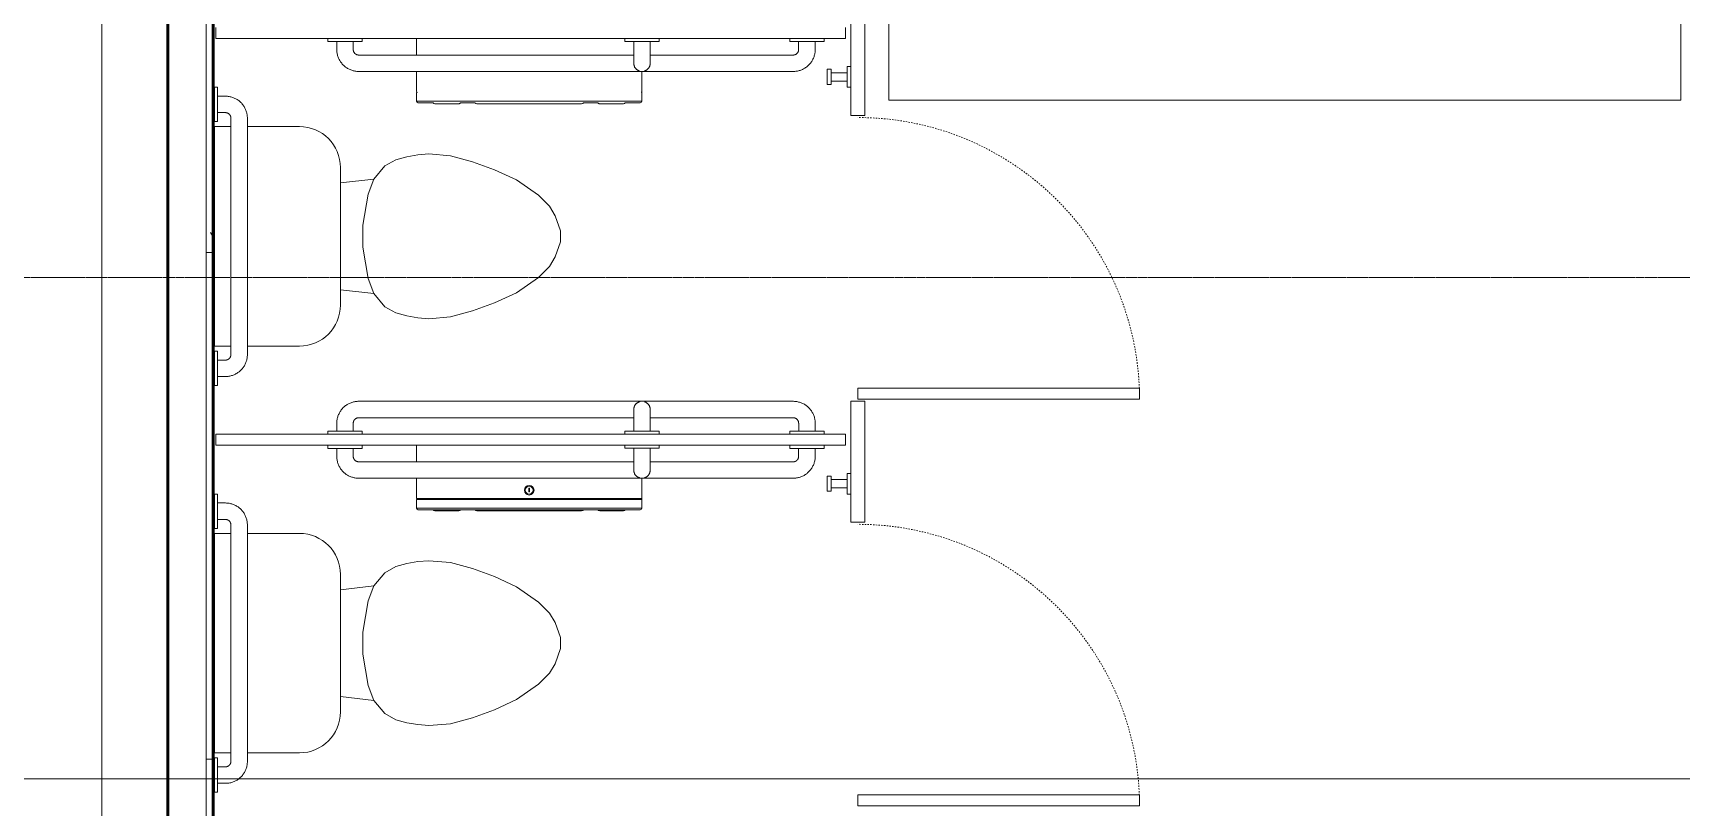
# Model space of a CAD drawing. Header units: inches. Extents: x 23906 to 26716, y -23130 to -20467.
# Drawn here: x 25505.6 to 25655.5, y -22591.2 to -22520.8 of the extents above; entities that cross this region are included whole.
import ezdxf

# ---------------------------------------------------------------- set-up
doc = ezdxf.new("R2010")
doc.units = ezdxf.units.IN
doc.header["$MEASUREMENT"] = 0
for name, pattern in [('Dash', [0.25, 0.125, -0.125]), ('Dash_2_', [0.25, 0.125, -0.125]), ('Grid Line 1_2_', [0.875, 0.5, -0.125, 0.125, -0.125])]:
    doc.linetypes.add(name, pattern=pattern)
for name, color, linetype, lineweight in [('A-AREA', 32, 'Continuous', 9), ('A-AREA-IDEN', 2, 'Continuous', 9), ('A-GENM', 13, 'Continuous', 9), ('A-WALL', 113, 'Continuous', 13), ('A-WALL-PATT', 111, 'Continuous', 50), ('G-ANNO-SYMB', 111, 'Continuous', 9), ('I-WALL', 2, 'Continuous', 13), ('P-SANR-FIXT', 6, 'Continuous', 9), ('Q-SPCQ', 91, 'Continuous', 9), ('Q-SPCQ-HDLN', 91, 'Dash_2_', 9), ('S-GRID', 1, 'Continuous', 9)]:
    doc.layers.add(name, color=color, linetype=linetype, lineweight=lineweight)

# ---------------------------------------------------------------- blocks, each defined once
blk = doc.blocks.new('Toilet-Domestic-3D - Toilet-Domestic-3D-V17-Enlarged First Floor Plan _East_')
at = {"layer": 'P-SANR-FIXT', "color": 7}
for p, q in [((-9.98, 19.48), (9.98, 19.48)), ((-9.98, 17.98), (-9.98, 19.48)), ((9.98, 19.48), (9.98, 17.98)), ((-9.98, 11.75), (-9.98, 16.48)), ((9.98, 16.48), (9.98, 11.75)), ((6.25, 8.02), (-6.25, 8.02)), ((-4.86, 8.02), (-5.21, 5)), ((4.86, 8.02), (5.21, 5)), ((-1, 6), (-3.84, 5.5)), ((1, 6), (-1, 6)), ((3.84, 5.5), (1, 6)), ((-5.21, 5), (-6.4, 4)), ((-3.84, 5.5), (-5.21, 5)), ((5.21, 5), (3.84, 5.5)), ((6.4, 4), (5.21, 5)), ((-6.97, 3), (-7.24, 2)), ((-6.4, 4), (-6.97, 3)), ((6.97, 3), (6.4, 4)), ((7.24, 2), (6.97, 3)), ((-7.24, 2), (-7.41, 1)), ((7.41, 1), (7.24, 2)), ((-7.41, 1), (-7.5, 0)), ((-7.5, 0), (-7.33, -1.99)), ((7.33, -1.99), (7.5, 0)), ((7.5, 0), (7.41, 1)), ((-7.33, -1.99), (-6.79, -4)), ((6.79, -4), (7.33, -1.99)), ((-6.79, -4), (-6.06, -6)), ((6.06, -6), (6.79, -4)), ((-6.06, -6), (-5.13, -8)), ((5.13, -8), (6.06, -6)), ((-5.13, -8), (-3.74, -10)), ((3.74, -10), (5.13, -8)), ((-3.74, -10), (-2.74, -11)), ((2.74, -11), (3.74, -10)), ((-2.74, -11), (-1.87, -11.5)), ((-1.87, -11.5), (-0.5, -12)), ((0.5, -12), (1.87, -11.5)), ((1.87, -11.5), (2.74, -11)), ((-0.5, -12), (0.5, -12))]:
    blk.add_line(p, q, dxfattribs=at)
for centre, start, end in [((-6.25, 11.75), 180, 270), ((6.25, 11.75), 270, 360)]:
    blk.add_arc(centre, 3.73, start, end, dxfattribs=at)
blk = doc.blocks.new('Partition-Floor_Braced-Bradley_Corp-St_Stl-ADA-N_Stalls - ADA _optional_ _ n Standard Stalls-320692-Enlarged First Floor Plan _East_')
at = {"layer": 'Q-SPCQ', "color": 7}
for p, q in [((142.5, -0.88), (141.5, -0.88)), ((141.5, -0.88), (141.5, -58.13)), ((142.5, -58.13), (142.5, -0.88)), ((179.5, -0.88), (178.5, -0.88)), ((178.5, -0.88), (178.5, -58.13)), ((141.5, -58.13), (142.5, -58.13)), ((178.5, -58.13), (179.5, -58.13)), ((109.69, -59.25), (108.69, -59.25)), ((108.69, -59.25), (108.69, -84.87)), ((109.69, -84.87), (109.69, -59.25)), ((134.5, -58.63), (134.5, -59.88)), ((145.5, -58.63), (134.5, -58.63)), ((134.5, -59.88), (145.5, -59.88)), ((145.5, -59.88), (145.5, -58.63)), ((146.69, -59.25), (145.69, -59.25)), ((145.69, -59.25), (145.69, -84.87)), ((146.69, -84.87), (146.69, -59.25)), ((180, -58.63), (171.5, -58.63)), ((171.5, -58.63), (171.5, -59.88)), ((171.5, -59.88), (180, -59.88)), ((108.69, -84.87), (109.69, -84.87)), ((145.69, -84.87), (146.69, -84.87))]:
    blk.add_line(p, q, dxfattribs=at)
at = {"layer": 'Q-SPCQ-HDLN', "color": 7, "linetype": 'Dash'}
for centre in [(108.69, -59.25), (145.69, -59.25)]:
    blk.add_arc(centre, 25.62, 272.2042, 360, dxfattribs=at)
blk = doc.blocks.new('817_Grab_Bars - 8170-001420-25752-Enlarged First Floor Plan _East_')
at = {"layer": 'Q-SPCQ', "color": 7}
for p, q in [((25488.27, -22688.3), (25448.77, -22688.3)), ((25446.77, -22690.3), (25446.77, -22691.02)), ((25448.27, -22691.02), (25448.27, -22690.3)), ((25448.77, -22689.8), (25461.77, -22689.8)), ((25463.26, -22689.8), (25488.27, -22689.8)), ((25488.77, -22690.3), (25488.77, -22691.02)), ((25490.27, -22691.02), (25490.27, -22690.3)), ((25445.95, -22691.02), (25445.95, -22691.3)), ((25445.95, -22691.02), (25447.52, -22691.02)), ((25447.52, -22691.02), (25449.08, -22691.02)), ((25449.08, -22691.3), (25449.08, -22691.02)), ((25487.95, -22691.02), (25487.95, -22691.3)), ((25487.95, -22691.02), (25489.52, -22691.02)), ((25489.52, -22691.02), (25491.08, -22691.02)), ((25491.08, -22691.3), (25491.08, -22691.02))]:
    blk.add_line(p, q, dxfattribs=at)
at = {"layer": 'Q-SPCQ', "color": 7, "flags": 128}
for points in [[(25448.77, -22688.3), (25448.69, -22688.3), (25448.61, -22688.31), (25448.53, -22688.32), (25448.45, -22688.33), (25448.37, -22688.34), (25448.29, -22688.36), (25448.21, -22688.38), (25448.14, -22688.4), (25448.06, -22688.43), (25447.99, -22688.46), (25447.91, -22688.49), (25447.84, -22688.53), (25447.77, -22688.57), (25447.7, -22688.61), (25447.64, -22688.65), (25447.57, -22688.7), (25447.51, -22688.75), (25447.45, -22688.8), (25447.39, -22688.85), (25447.33, -22688.91), (25447.28, -22688.97), (25447.22, -22689.03), (25447.17, -22689.09), (25447.13, -22689.16), (25447.08, -22689.22), (25447.04, -22689.29), (25447, -22689.36), (25446.97, -22689.43), (25446.93, -22689.5), (25446.9, -22689.58), (25446.87, -22689.65), (25446.85, -22689.73), (25446.83, -22689.81), (25446.81, -22689.88), (25446.79, -22689.96), (25446.78, -22690.04), (25446.77, -22690.12), (25446.77, -22690.2), (25446.77, -22690.28), (25446.77, -22690.3)], [(25490.27, -22690.3), (25490.26, -22690.22), (25490.26, -22690.14), (25490.25, -22690.06), (25490.24, -22689.98), (25490.23, -22689.91), (25490.21, -22689.83), (25490.19, -22689.75), (25490.16, -22689.67), (25490.14, -22689.6), (25490.11, -22689.52), (25490.07, -22689.45), (25490.04, -22689.38), (25490, -22689.31), (25489.96, -22689.24), (25489.92, -22689.17), (25489.87, -22689.11), (25489.82, -22689.05), (25489.77, -22688.98), (25489.71, -22688.92), (25489.66, -22688.87), (25489.6, -22688.81), (25489.54, -22688.76), (25489.48, -22688.71), (25489.41, -22688.66), (25489.35, -22688.62), (25489.28, -22688.58), (25489.21, -22688.54), (25489.14, -22688.5), (25489.06, -22688.47), (25488.99, -22688.44), (25488.91, -22688.41), (25488.84, -22688.39), (25488.76, -22688.37), (25488.68, -22688.35), (25488.61, -22688.33), (25488.53, -22688.32), (25488.45, -22688.31), (25488.37, -22688.31), (25488.29, -22688.3), (25488.27, -22688.3)], [(25448.27, -22690.3), (25448.27, -22690.28), (25448.27, -22690.26), (25448.27, -22690.24), (25448.27, -22690.22), (25448.28, -22690.2), (25448.28, -22690.18), (25448.28, -22690.16), (25448.29, -22690.15), (25448.3, -22690.13), (25448.3, -22690.11), (25448.31, -22690.09), (25448.32, -22690.07), (25448.33, -22690.05), (25448.34, -22690.04), (25448.35, -22690.02), (25448.36, -22690), (25448.38, -22689.99), (25448.39, -22689.97), (25448.4, -22689.96), (25448.42, -22689.94), (25448.43, -22689.93), (25448.45, -22689.92), (25448.46, -22689.91), (25448.48, -22689.89), (25448.5, -22689.88), (25448.51, -22689.87), (25448.53, -22689.86), (25448.55, -22689.85), (25448.57, -22689.84), (25448.58, -22689.84), (25448.6, -22689.83), (25448.62, -22689.82), (25448.64, -22689.82), (25448.66, -22689.81), (25448.68, -22689.81), (25448.7, -22689.81), (25448.72, -22689.8), (25448.74, -22689.8), (25448.76, -22689.8), (25448.77, -22689.8)], [(25488.27, -22689.8), (25488.29, -22689.8), (25488.31, -22689.8), (25488.33, -22689.81), (25488.34, -22689.81), (25488.36, -22689.81), (25488.38, -22689.82), (25488.4, -22689.82), (25488.42, -22689.83), (25488.44, -22689.83), (25488.46, -22689.84), (25488.48, -22689.85), (25488.5, -22689.86), (25488.51, -22689.87), (25488.53, -22689.88), (25488.55, -22689.89), (25488.56, -22689.9), (25488.58, -22689.91), (25488.59, -22689.93), (25488.61, -22689.94), (25488.62, -22689.95), (25488.64, -22689.97), (25488.65, -22689.98), (25488.66, -22690), (25488.67, -22690.02), (25488.69, -22690.03), (25488.7, -22690.05), (25488.71, -22690.07), (25488.72, -22690.08), (25488.72, -22690.1), (25488.73, -22690.12), (25488.74, -22690.14), (25488.74, -22690.16), (25488.75, -22690.18), (25488.75, -22690.2), (25488.76, -22690.22), (25488.76, -22690.24), (25488.76, -22690.26), (25488.76, -22690.28), (25488.77, -22690.3), (25488.77, -22690.3)]]:
    blk.add_lwpolyline(points, dxfattribs=at)
blk = doc.blocks.new('817_Grab_Bars - 8170-001420-V20-Enlarged First Floor Plan _East_')
at = {"layer": 'Q-SPCQ', "color": 7}
for p, q in [((25574.77, -22688.3), (25535.27, -22688.3)), ((25533.27, -22690.3), (25533.27, -22691.02)), ((25534.77, -22691.02), (25534.77, -22690.3)), ((25535.27, -22689.8), (25560.27, -22689.8)), ((25561.76, -22689.8), (25574.77, -22689.8)), ((25575.27, -22690.3), (25575.27, -22691.02)), ((25576.77, -22691.02), (25576.77, -22690.3)), ((25532.45, -22691.02), (25532.45, -22691.3)), ((25532.45, -22691.02), (25534.02, -22691.02)), ((25534.02, -22691.02), (25535.58, -22691.02)), ((25535.58, -22691.3), (25535.58, -22691.02)), ((25574.45, -22691.02), (25574.45, -22691.3)), ((25574.45, -22691.02), (25576.02, -22691.02)), ((25576.02, -22691.02), (25577.58, -22691.02)), ((25577.58, -22691.3), (25577.58, -22691.02))]:
    blk.add_line(p, q, dxfattribs=at)
at = {"layer": 'Q-SPCQ', "color": 7, "flags": 128}
for points in [[(25535.27, -22688.3), (25535.19, -22688.3), (25535.11, -22688.31), (25535.03, -22688.32), (25534.95, -22688.33), (25534.87, -22688.34), (25534.79, -22688.36), (25534.71, -22688.38), (25534.64, -22688.4), (25534.56, -22688.43), (25534.49, -22688.46), (25534.41, -22688.49), (25534.34, -22688.53), (25534.27, -22688.57), (25534.2, -22688.61), (25534.14, -22688.65), (25534.07, -22688.7), (25534.01, -22688.75), (25533.95, -22688.8), (25533.89, -22688.85), (25533.83, -22688.91), (25533.78, -22688.97), (25533.72, -22689.03), (25533.67, -22689.09), (25533.63, -22689.16), (25533.58, -22689.22), (25533.54, -22689.29), (25533.5, -22689.36), (25533.47, -22689.43), (25533.43, -22689.5), (25533.4, -22689.58), (25533.37, -22689.65), (25533.35, -22689.73), (25533.33, -22689.81), (25533.31, -22689.88), (25533.29, -22689.96), (25533.28, -22690.04), (25533.27, -22690.12), (25533.27, -22690.2), (25533.27, -22690.28), (25533.27, -22690.3)], [(25576.77, -22690.3), (25576.76, -22690.22), (25576.76, -22690.14), (25576.75, -22690.06), (25576.74, -22689.98), (25576.73, -22689.91), (25576.71, -22689.83), (25576.69, -22689.75), (25576.66, -22689.67), (25576.64, -22689.6), (25576.61, -22689.52), (25576.57, -22689.45), (25576.54, -22689.38), (25576.5, -22689.31), (25576.46, -22689.24), (25576.42, -22689.17), (25576.37, -22689.11), (25576.32, -22689.05), (25576.27, -22688.98), (25576.21, -22688.92), (25576.16, -22688.87), (25576.1, -22688.81), (25576.04, -22688.76), (25575.98, -22688.71), (25575.91, -22688.66), (25575.85, -22688.62), (25575.78, -22688.58), (25575.71, -22688.54), (25575.64, -22688.5), (25575.56, -22688.47), (25575.49, -22688.44), (25575.41, -22688.41), (25575.34, -22688.39), (25575.26, -22688.37), (25575.18, -22688.35), (25575.11, -22688.33), (25575.03, -22688.32), (25574.95, -22688.31), (25574.87, -22688.31), (25574.79, -22688.3), (25574.77, -22688.3)], [(25534.77, -22690.3), (25534.77, -22690.28), (25534.77, -22690.26), (25534.77, -22690.24), (25534.77, -22690.22), (25534.78, -22690.2), (25534.78, -22690.18), (25534.78, -22690.16), (25534.79, -22690.15), (25534.8, -22690.13), (25534.8, -22690.11), (25534.81, -22690.09), (25534.82, -22690.07), (25534.83, -22690.05), (25534.84, -22690.04), (25534.85, -22690.02), (25534.86, -22690), (25534.88, -22689.99), (25534.89, -22689.97), (25534.9, -22689.96), (25534.92, -22689.94), (25534.93, -22689.93), (25534.95, -22689.92), (25534.96, -22689.91), (25534.98, -22689.89), (25535, -22689.88), (25535.01, -22689.87), (25535.03, -22689.86), (25535.05, -22689.85), (25535.07, -22689.84), (25535.08, -22689.84), (25535.1, -22689.83), (25535.12, -22689.82), (25535.14, -22689.82), (25535.16, -22689.81), (25535.18, -22689.81), (25535.2, -22689.81), (25535.22, -22689.8), (25535.24, -22689.8), (25535.26, -22689.8), (25535.27, -22689.8)], [(25574.77, -22689.8), (25574.79, -22689.8), (25574.81, -22689.8), (25574.83, -22689.81), (25574.84, -22689.81), (25574.86, -22689.81), (25574.88, -22689.82), (25574.9, -22689.82), (25574.92, -22689.83), (25574.94, -22689.83), (25574.96, -22689.84), (25574.98, -22689.85), (25575, -22689.86), (25575.01, -22689.87), (25575.03, -22689.88), (25575.05, -22689.89), (25575.06, -22689.9), (25575.08, -22689.91), (25575.09, -22689.93), (25575.11, -22689.94), (25575.12, -22689.95), (25575.14, -22689.97), (25575.15, -22689.98), (25575.16, -22690), (25575.17, -22690.02), (25575.19, -22690.03), (25575.2, -22690.05), (25575.21, -22690.07), (25575.22, -22690.08), (25575.22, -22690.1), (25575.23, -22690.12), (25575.24, -22690.14), (25575.24, -22690.16), (25575.25, -22690.18), (25575.25, -22690.2), (25575.26, -22690.22), (25575.26, -22690.24), (25575.26, -22690.26), (25575.26, -22690.28), (25575.27, -22690.3), (25575.27, -22690.3)]]:
    blk.add_lwpolyline(points, dxfattribs=at)
blk = doc.blocks.new('817_Grab_Bars - 8170-001420-V23-Enlarged First Floor Plan _East_')
at = {"layer": 'Q-SPCQ', "color": 7}
for p, q in [((25488.27, -22628.3), (25448.77, -22628.3)), ((25446.77, -22630.3), (25446.77, -22631.02)), ((25448.27, -22631.02), (25448.27, -22630.3)), ((25448.77, -22629.8), (25461.77, -22629.8)), ((25463.26, -22629.8), (25488.27, -22629.8)), ((25488.77, -22630.3), (25488.77, -22631.02)), ((25490.27, -22631.02), (25490.27, -22630.3)), ((25445.95, -22631.02), (25445.95, -22631.3)), ((25445.95, -22631.02), (25447.52, -22631.02)), ((25447.52, -22631.02), (25449.08, -22631.02)), ((25449.08, -22631.3), (25449.08, -22631.02)), ((25487.95, -22631.02), (25487.95, -22631.3)), ((25487.95, -22631.02), (25489.52, -22631.02)), ((25489.52, -22631.02), (25491.08, -22631.02)), ((25491.08, -22631.3), (25491.08, -22631.02))]:
    blk.add_line(p, q, dxfattribs=at)
at = {"layer": 'Q-SPCQ', "color": 7, "flags": 128}
for points in [[(25448.77, -22628.3), (25448.69, -22628.3), (25448.61, -22628.31), (25448.53, -22628.32), (25448.45, -22628.33), (25448.37, -22628.34), (25448.29, -22628.36), (25448.21, -22628.38), (25448.14, -22628.4), (25448.06, -22628.43), (25447.99, -22628.46), (25447.91, -22628.49), (25447.84, -22628.53), (25447.77, -22628.57), (25447.7, -22628.61), (25447.64, -22628.65), (25447.57, -22628.7), (25447.51, -22628.75), (25447.45, -22628.8), (25447.39, -22628.85), (25447.33, -22628.91), (25447.28, -22628.97), (25447.22, -22629.03), (25447.17, -22629.09), (25447.13, -22629.16), (25447.08, -22629.22), (25447.04, -22629.29), (25447, -22629.36), (25446.97, -22629.43), (25446.93, -22629.5), (25446.9, -22629.58), (25446.87, -22629.65), (25446.85, -22629.73), (25446.83, -22629.81), (25446.81, -22629.88), (25446.79, -22629.96), (25446.78, -22630.04), (25446.77, -22630.12), (25446.77, -22630.2), (25446.77, -22630.28), (25446.77, -22630.3)], [(25490.27, -22630.3), (25490.26, -22630.22), (25490.26, -22630.14), (25490.25, -22630.06), (25490.24, -22629.98), (25490.23, -22629.91), (25490.21, -22629.83), (25490.19, -22629.75), (25490.16, -22629.67), (25490.14, -22629.6), (25490.11, -22629.52), (25490.07, -22629.45), (25490.04, -22629.38), (25490, -22629.31), (25489.96, -22629.24), (25489.92, -22629.17), (25489.87, -22629.11), (25489.82, -22629.05), (25489.77, -22628.98), (25489.71, -22628.92), (25489.66, -22628.87), (25489.6, -22628.81), (25489.54, -22628.76), (25489.48, -22628.71), (25489.41, -22628.66), (25489.35, -22628.62), (25489.28, -22628.58), (25489.21, -22628.54), (25489.14, -22628.5), (25489.06, -22628.47), (25488.99, -22628.44), (25488.91, -22628.41), (25488.84, -22628.39), (25488.76, -22628.37), (25488.68, -22628.35), (25488.61, -22628.33), (25488.53, -22628.32), (25488.45, -22628.31), (25488.37, -22628.31), (25488.29, -22628.3), (25488.27, -22628.3)], [(25448.27, -22630.3), (25448.27, -22630.28), (25448.27, -22630.26), (25448.27, -22630.24), (25448.27, -22630.22), (25448.28, -22630.2), (25448.28, -22630.18), (25448.28, -22630.16), (25448.29, -22630.15), (25448.3, -22630.13), (25448.3, -22630.11), (25448.31, -22630.09), (25448.32, -22630.07), (25448.33, -22630.05), (25448.34, -22630.04), (25448.35, -22630.02), (25448.36, -22630), (25448.38, -22629.99), (25448.39, -22629.97), (25448.4, -22629.96), (25448.42, -22629.94), (25448.43, -22629.93), (25448.45, -22629.92), (25448.46, -22629.91), (25448.48, -22629.89), (25448.5, -22629.88), (25448.51, -22629.87), (25448.53, -22629.86), (25448.55, -22629.85), (25448.57, -22629.84), (25448.58, -22629.84), (25448.6, -22629.83), (25448.62, -22629.82), (25448.64, -22629.82), (25448.66, -22629.81), (25448.68, -22629.81), (25448.7, -22629.81), (25448.72, -22629.8), (25448.74, -22629.8), (25448.76, -22629.8), (25448.77, -22629.8)], [(25488.27, -22629.8), (25488.29, -22629.8), (25488.31, -22629.8), (25488.33, -22629.81), (25488.34, -22629.81), (25488.36, -22629.81), (25488.38, -22629.82), (25488.4, -22629.82), (25488.42, -22629.83), (25488.44, -22629.83), (25488.46, -22629.84), (25488.48, -22629.85), (25488.5, -22629.86), (25488.51, -22629.87), (25488.53, -22629.88), (25488.55, -22629.89), (25488.56, -22629.9), (25488.58, -22629.91), (25488.59, -22629.93), (25488.61, -22629.94), (25488.62, -22629.95), (25488.64, -22629.97), (25488.65, -22629.98), (25488.66, -22630), (25488.67, -22630.02), (25488.69, -22630.03), (25488.7, -22630.05), (25488.71, -22630.07), (25488.72, -22630.08), (25488.72, -22630.1), (25488.73, -22630.12), (25488.74, -22630.14), (25488.74, -22630.16), (25488.75, -22630.18), (25488.75, -22630.2), (25488.76, -22630.22), (25488.76, -22630.24), (25488.76, -22630.26), (25488.76, -22630.28), (25488.77, -22630.3), (25488.77, -22630.3)]]:
    blk.add_lwpolyline(points, dxfattribs=at)
blk = doc.blocks.new('Dispenser-Toilet_Tissue-Frost_Products_LTD_-Jumbo-169 - Steel-Brushed-Stainless_Steel-39538-Enlarged First Floor Plan _East_')
at = {"layer": 'Q-SPCQ', "color": 50, "lineweight": 20}
for p, q in [((25483.01, -22685.6), (25462.52, -22685.6)), ((25462.52, -22685.6), (25462.52, -22686.37)), ((25464.03, -22685.44), (25462.68, -22685.44)), ((25481.5, -22685.44), (25464.03, -22685.44)), ((25466.36, -22685.34), (25464.19, -22685.34)), ((25467.83, -22685.44), (25466.52, -22685.44)), ((25477.52, -22685.34), (25468.01, -22685.34)), ((25479.01, -22685.44), (25477.7, -22685.44)), ((25481.34, -22685.34), (25479.17, -22685.34)), ((25482.86, -22685.44), (25481.5, -22685.44)), ((25483.01, -22686.37), (25483.01, -22685.6)), ((25462.52, -22686.37), (25462.58, -22686.37)), ((25462.52, -22686.46), (25483.01, -22686.46)), ((25462.52, -22686.46), (25462.52, -22688.3)), ((25462.58, -22686.37), (25482.96, -22686.37)), ((25462.58, -22686.37), (25462.58, -22686.4)), ((25482.96, -22686.4), (25462.58, -22686.4)), ((25472.81, -22687.06), (25472.73, -22687.06)), ((25472.73, -22687.06), (25472.73, -22687.4)), ((25472.73, -22687.4), (25472.81, -22687.4)), ((25472.81, -22687.4), (25472.81, -22687.06)), ((25482.96, -22686.4), (25482.96, -22686.37)), ((25482.96, -22686.37), (25483.01, -22686.37)), ((25483.01, -22688.3), (25483.01, -22686.46)), ((25483.01, -22691.3), (25483.01, -22689.8))]:
    blk.add_line(p, q, dxfattribs=at)
for radius in [0.438, 0.358]:
    blk.add_circle((25472.77, -22687.22), radius, dxfattribs=at)
for centre, radius, start, end in [((25462.68, -22685.6), 0.16, 90, 180), ((25464.19, -22685.52), 0.18, 90, 153.6122), ((25465.74, -22685.46), 0.118, 100.8116, 172.3569), ((25465.74, -22685.49), 0.151, 19.6341, 87.321), ((25465.76, -22685.49), 0.151, 19.6341, 86.8331), ((25465.77, -22685.52), 0.18, 26.3878, 90), ((25466.34, -22685.46), 0.119, 100.0401, 171.5195), ((25466.34, -22685.49), 0.151, 19.6341, 87.321), ((25466.35, -22685.49), 0.151, 19.6341, 87.321), ((25466.36, -22685.52), 0.18, 26.3878, 90), ((25468.01, -22685.56), 0.22, 90, 146.9443), ((25477.52, -22685.56), 0.22, 33.0557, 90), ((25479.17, -22685.52), 0.18, 90, 153.6122), ((25479.18, -22685.49), 0.151, 92.679, 160.3659), ((25479.19, -22685.49), 0.151, 92.679, 160.3659), ((25479.19, -22685.46), 0.119, 8.4805, 79.9599), ((25479.76, -22685.52), 0.18, 90, 153.6084), ((25479.77, -22685.49), 0.151, 93.1667, 160.3726), ((25479.79, -22685.49), 0.151, 92.679, 160.3653), ((25479.79, -22685.46), 0.118, 7.6431, 79.1884), ((25481.34, -22685.52), 0.18, 26.3878, 90), ((25482.85, -22685.6), 0.16, 0, 89.0019), ((25462.58, -22686.46), 0.06, 90, 180), ((25482.95, -22686.46), 0.0601, 0, 87.3185)]:
    blk.add_arc(centre, radius, start, end, dxfattribs=at)
blk = doc.blocks.new('Dispenser-Toilet_Tissue-Frost_Products_LTD_-Jumbo-169 - Steel-Brushed-Stainless_Steel-V26-Enlarged First Floor Plan _East_')
at = {"layer": 'Q-SPCQ', "color": 50, "lineweight": 20}
for p, q in [((25540.52, -22522.8), (25540.52, -22521.3)), ((25540.52, -22526.14), (25540.52, -22524.3)), ((25561.01, -22524.3), (25561.01, -22526.14)), ((25540.52, -22527), (25540.52, -22526.23)), ((25540.52, -22526.23), (25540.58, -22526.23)), ((25561.01, -22527), (25540.52, -22527)), ((25540.58, -22526.23), (25540.58, -22526.2)), ((25560.96, -22526.2), (25560.96, -22526.23)), ((25560.96, -22526.23), (25561.01, -22526.23)), ((25561.01, -22526.23), (25561.01, -22527)), ((25542.03, -22527.16), (25540.68, -22527.16)), ((25544.36, -22527.26), (25542.19, -22527.26)), ((25545.83, -22527.16), (25544.52, -22527.16)), ((25555.52, -22527.26), (25546.01, -22527.26)), ((25557.01, -22527.16), (25555.7, -22527.16)), ((25559.34, -22527.26), (25557.17, -22527.26)), ((25560.86, -22527.16), (25559.5, -22527.16))]:
    blk.add_line(p, q, dxfattribs=at)
for centre, radius, start, end in [((25540.58, -22526.14), 0.06, 180, 270), ((25540.68, -22527), 0.16, 180, 270), ((25560.85, -22527), 0.16, 270.9981, 0), ((25560.95, -22526.14), 0.0601, 272.6815, 0), ((25542.19, -22527.08), 0.18, 206.3878, 270), ((25544.36, -22527.08), 0.18, 270, 333.6122), ((25544.35, -22527.11), 0.151, 272.679, 306.5225), ((25544.34, -22527.11), 0.151, 283.5041, 306.5225), ((25546.01, -22527.04), 0.22, 213.0557, 270), ((25555.52, -22527.04), 0.22, 270, 326.9443), ((25557.17, -22527.08), 0.18, 206.3878, 270), ((25557.18, -22527.11), 0.151, 233.4775, 267.321), ((25557.19, -22527.11), 0.151, 233.4775, 256.4959), ((25559.34, -22527.08), 0.18, 270, 333.6122)]:
    blk.add_arc(centre, radius, start, end, dxfattribs=at)
blk = doc.blocks.new('817_Grab_Bars - 8170-001240-V29-Enlarged First Floor Plan _East_')
at = {"layer": 'Q-SPCQ', "color": 7}
for p, q in [((25522.42, -22562.74), (25522.14, -22562.74)), ((25522.14, -22564.3), (25522.14, -22562.74)), ((25522.42, -22562.74), (25522.42, -22564.3)), ((25522.14, -22565.87), (25522.14, -22564.3)), ((25523.14, -22563.55), (25522.42, -22563.55)), ((25522.42, -22564.3), (25522.42, -22565.87)), ((25522.14, -22565.87), (25522.42, -22565.87)), ((25522.42, -22565.05), (25523.14, -22565.05)), ((25523.64, -22565.55), (25523.64, -22587.05)), ((25525.14, -22587.05), (25525.14, -22565.55)), ((25522.42, -22586.74), (25522.14, -22586.74)), ((25522.14, -22588.3), (25522.14, -22586.74)), ((25522.42, -22586.74), (25522.42, -22588.3)), ((25522.14, -22589.87), (25522.14, -22588.3)), ((25523.14, -22587.55), (25522.42, -22587.55)), ((25522.42, -22588.3), (25522.42, -22589.87)), ((25522.14, -22589.87), (25522.42, -22589.87)), ((25522.42, -22589.05), (25523.14, -22589.05))]:
    blk.add_line(p, q, dxfattribs=at)
at = {"layer": 'Q-SPCQ', "color": 7, "flags": 128}
for points in [[(25525.14, -22565.55), (25525.14, -22565.47), (25525.13, -22565.39), (25525.13, -22565.31), (25525.11, -22565.23), (25525.1, -22565.16), (25525.08, -22565.08), (25525.06, -22565), (25525.04, -22564.92), (25525.01, -22564.85), (25524.98, -22564.77), (25524.95, -22564.7), (25524.91, -22564.63), (25524.88, -22564.56), (25524.83, -22564.49), (25524.79, -22564.42), (25524.74, -22564.36), (25524.7, -22564.3), (25524.64, -22564.23), (25524.59, -22564.17), (25524.53, -22564.12), (25524.48, -22564.06), (25524.41, -22564.01), (25524.35, -22563.96), (25524.29, -22563.91), (25524.22, -22563.87), (25524.15, -22563.83), (25524.08, -22563.79), (25524.01, -22563.75), (25523.94, -22563.72), (25523.86, -22563.69), (25523.79, -22563.66), (25523.71, -22563.64), (25523.64, -22563.62), (25523.56, -22563.6), (25523.48, -22563.58), (25523.4, -22563.57), (25523.32, -22563.56), (25523.24, -22563.56), (25523.16, -22563.55), (25523.14, -22563.55)], [(25523.14, -22565.05), (25523.16, -22565.05), (25523.18, -22565.05), (25523.2, -22565.06), (25523.22, -22565.06), (25523.24, -22565.06), (25523.26, -22565.07), (25523.28, -22565.07), (25523.3, -22565.08), (25523.32, -22565.08), (25523.33, -22565.09), (25523.35, -22565.1), (25523.37, -22565.11), (25523.39, -22565.12), (25523.41, -22565.13), (25523.42, -22565.14), (25523.44, -22565.15), (25523.45, -22565.16), (25523.47, -22565.18), (25523.48, -22565.19), (25523.5, -22565.2), (25523.51, -22565.22), (25523.53, -22565.23), (25523.54, -22565.25), (25523.55, -22565.27), (25523.56, -22565.28), (25523.57, -22565.3), (25523.58, -22565.32), (25523.59, -22565.33), (25523.6, -22565.35), (25523.61, -22565.37), (25523.61, -22565.39), (25523.62, -22565.41), (25523.62, -22565.43), (25523.63, -22565.45), (25523.63, -22565.47), (25523.64, -22565.49), (25523.64, -22565.51), (25523.64, -22565.53), (25523.64, -22565.55), (25523.64, -22565.55)], [(25523.14, -22589.05), (25523.22, -22589.05), (25523.3, -22589.05), (25523.38, -22589.04), (25523.46, -22589.03), (25523.54, -22589.01), (25523.62, -22589), (25523.69, -22588.97), (25523.77, -22588.95), (25523.84, -22588.92), (25523.92, -22588.89), (25523.99, -22588.86), (25524.06, -22588.83), (25524.13, -22588.79), (25524.2, -22588.75), (25524.27, -22588.7), (25524.33, -22588.66), (25524.4, -22588.61), (25524.46, -22588.56), (25524.52, -22588.5), (25524.57, -22588.45), (25524.63, -22588.39), (25524.68, -22588.33), (25524.73, -22588.26), (25524.78, -22588.2), (25524.82, -22588.13), (25524.87, -22588.07), (25524.9, -22588), (25524.94, -22587.92), (25524.97, -22587.85), (25525, -22587.78), (25525.03, -22587.7), (25525.06, -22587.63), (25525.08, -22587.55), (25525.1, -22587.47), (25525.11, -22587.39), (25525.12, -22587.31), (25525.13, -22587.23), (25525.14, -22587.15), (25525.14, -22587.07), (25525.14, -22587.05)], [(25523.64, -22587.05), (25523.64, -22587.07), (25523.64, -22587.09), (25523.64, -22587.11), (25523.63, -22587.13), (25523.63, -22587.15), (25523.63, -22587.17), (25523.62, -22587.19), (25523.61, -22587.21), (25523.61, -22587.23), (25523.6, -22587.25), (25523.59, -22587.27), (25523.58, -22587.28), (25523.57, -22587.3), (25523.56, -22587.32), (25523.55, -22587.34), (25523.54, -22587.35), (25523.53, -22587.37), (25523.52, -22587.38), (25523.5, -22587.4), (25523.49, -22587.41), (25523.47, -22587.43), (25523.46, -22587.44), (25523.44, -22587.45), (25523.43, -22587.46), (25523.41, -22587.47), (25523.39, -22587.48), (25523.38, -22587.49), (25523.36, -22587.5), (25523.34, -22587.51), (25523.32, -22587.52), (25523.3, -22587.53), (25523.28, -22587.53), (25523.26, -22587.54), (25523.24, -22587.54), (25523.23, -22587.55), (25523.21, -22587.55), (25523.19, -22587.55), (25523.17, -22587.55), (25523.15, -22587.55), (25523.14, -22587.55)]]:
    blk.add_lwpolyline(points, dxfattribs=at)
blk = doc.blocks.new('817_Grab_Bars - 8170-001180-V30-Enlarged First Floor Plan _East_')
at = {"layer": 'Q-SPCQ', "color": 7}
for p, q in [((25460.95, -22632.3), (25460.95, -22632.58)), ((25464.08, -22632.58), (25460.95, -22632.58)), ((25461.77, -22632.58), (25461.77, -22633.3)), ((25463.27, -22633.3), (25463.27, -22632.58)), ((25464.08, -22632.58), (25464.08, -22632.3))]:
    blk.add_line(p, q, dxfattribs=at)
at = {"layer": 'Q-SPCQ', "color": 7, "flags": 128}
for points in [[(25461.77, -22633.3), (25461.77, -22633.35), (25461.77, -22633.4), (25461.77, -22633.45), (25461.77, -22633.5), (25461.77, -22633.55), (25461.77, -22633.6), (25461.77, -22633.65), (25461.77, -22633.7), (25461.77, -22633.74), (25461.77, -22633.79), (25461.77, -22633.84), (25461.77, -22633.88), (25461.77, -22633.92), (25461.77, -22633.97), (25461.77, -22634.01), (25461.77, -22634.05), (25461.77, -22634.09), (25461.77, -22634.13), (25461.77, -22634.16), (25461.77, -22634.2), (25461.77, -22634.23), (25461.77, -22634.27), (25461.77, -22634.3), (25461.77, -22634.33), (25461.77, -22634.35), (25461.77, -22634.38), (25461.77, -22634.41), (25461.77, -22634.43), (25461.77, -22634.45), (25461.77, -22634.47), (25461.77, -22634.49), (25461.77, -22634.5), (25461.77, -22634.51), (25461.77, -22634.53), (25461.77, -22634.53), (25461.77, -22634.54), (25461.77, -22634.55), (25461.77, -22634.55), (25461.77, -22634.55)], [(25461.77, -22633.89), (25461.77, -22633.85), (25461.77, -22633.8), (25461.77, -22633.76), (25461.77, -22633.71), (25461.77, -22633.66), (25461.77, -22633.61), (25461.77, -22633.56), (25461.77, -22633.52), (25461.77, -22633.47), (25461.77, -22633.42), (25461.77, -22633.37), (25461.77, -22633.32)], [(25463.27, -22634.55), (25463.27, -22634.55), (25463.27, -22634.55), (25463.27, -22634.54), (25463.27, -22634.54), (25463.27, -22634.53), (25463.27, -22634.52), (25463.27, -22634.5), (25463.27, -22634.49), (25463.27, -22634.47), (25463.27, -22634.45), (25463.27, -22634.43), (25463.27, -22634.41), (25463.27, -22634.39), (25463.27, -22634.36), (25463.27, -22634.33), (25463.27, -22634.31), (25463.27, -22634.27), (25463.27, -22634.24), (25463.27, -22634.21), (25463.27, -22634.17), (25463.27, -22634.14), (25463.27, -22634.1), (25463.27, -22634.06), (25463.27, -22634.02), (25463.27, -22633.98), (25463.27, -22633.94), (25463.27, -22633.89), (25463.27, -22633.85), (25463.27, -22633.8), (25463.27, -22633.76), (25463.27, -22633.71), (25463.27, -22633.66), (25463.27, -22633.61), (25463.27, -22633.56), (25463.27, -22633.52), (25463.27, -22633.47), (25463.27, -22633.42), (25463.27, -22633.37), (25463.27, -22633.32), (25463.27, -22633.3)], [(25463.27, -22633.3), (25463.27, -22633.35), (25463.27, -22633.4), (25463.27, -22633.45), (25463.27, -22633.5), (25463.27, -22633.55), (25463.27, -22633.6)], [(25461.77, -22634.55), (25461.77, -22634.55), (25461.77, -22634.55), (25461.77, -22634.54), (25461.77, -22634.54), (25461.77, -22634.53), (25461.77, -22634.52), (25461.77, -22634.5), (25461.77, -22634.49), (25461.77, -22634.47), (25461.77, -22634.45), (25461.77, -22634.43), (25461.77, -22634.41), (25461.77, -22634.39), (25461.77, -22634.36), (25461.77, -22634.33), (25461.77, -22634.31), (25461.77, -22634.27), (25461.77, -22634.24), (25461.77, -22634.21), (25461.77, -22634.17), (25461.77, -22634.14), (25461.77, -22634.1), (25461.77, -22634.06), (25461.77, -22634.02), (25461.77, -22633.98)], [(25462.28, -22635.26), (25462.25, -22635.25), (25462.22, -22635.24), (25462.2, -22635.23), (25462.17, -22635.22), (25462.14, -22635.2), (25462.12, -22635.19), (25462.09, -22635.17), (25462.07, -22635.15), (25462.04, -22635.14), (25462.02, -22635.12), (25462, -22635.1), (25461.98, -22635.08), (25461.96, -22635.05), (25461.94, -22635.03), (25461.92, -22635.01), (25461.9, -22634.98), (25461.88, -22634.96), (25461.87, -22634.93), (25461.85, -22634.91), (25461.84, -22634.88), (25461.83, -22634.85), (25461.82, -22634.82), (25461.81, -22634.8), (25461.8, -22634.77), (25461.79, -22634.74), (25461.78, -22634.71), (25461.78, -22634.68), (25461.77, -22634.65), (25461.77, -22634.62), (25461.77, -22634.59), (25461.77, -22634.56), (25461.77, -22634.55)], [(25463.27, -22634.55), (25463.26, -22634.58), (25463.26, -22634.61), (25463.26, -22634.64), (25463.26, -22634.67), (25463.25, -22634.7), (25463.24, -22634.73), (25463.24, -22634.76), (25463.23, -22634.79), (25463.22, -22634.82), (25463.21, -22634.84), (25463.19, -22634.87), (25463.18, -22634.9), (25463.17, -22634.93), (25463.15, -22634.95), (25463.13, -22634.98), (25463.12, -22635), (25463.1, -22635.02), (25463.08, -22635.05), (25463.06, -22635.07), (25463.04, -22635.09), (25463.02, -22635.11), (25462.99, -22635.13), (25462.97, -22635.15), (25462.95, -22635.17), (25462.92, -22635.18), (25462.89, -22635.2), (25462.87, -22635.21), (25462.84, -22635.23), (25462.81, -22635.24), (25462.79, -22635.25), (25462.76, -22635.26), (25462.73, -22635.27), (25462.7, -22635.28)], [(25463.27, -22633.97), (25463.27, -22634.01), (25463.27, -22634.05), (25463.27, -22634.09), (25463.27, -22634.13), (25463.27, -22634.16), (25463.27, -22634.2), (25463.27, -22634.23), (25463.27, -22634.27), (25463.27, -22634.3), (25463.27, -22634.33), (25463.27, -22634.35), (25463.27, -22634.38), (25463.27, -22634.41), (25463.27, -22634.43), (25463.27, -22634.45), (25463.27, -22634.47), (25463.27, -22634.49), (25463.27, -22634.5), (25463.27, -22634.51), (25463.27, -22634.53), (25463.27, -22634.53), (25463.27, -22634.54), (25463.27, -22634.55), (25463.27, -22634.55), (25463.27, -22634.55)]]:
    blk.add_lwpolyline(points, dxfattribs=at)
blk = doc.blocks.new('Robe_hook_5552 - Coat_hook_5552-V33-Enlarged First Floor Plan _East_')
at = {"layer": 'A-GENM', "color": 7}
for p, q in [((-0.94, 0), (-0.94, -0.35)), ((-0.94, -0.35), (0.94, -0.35)), ((-0.37, -1.81), (-0.37, -0.35)), ((0.38, -1.81), (0.38, -0.35)), ((0.94, -0.35), (0.94, 0)), ((-0.69, -2.16), (-0.69, -1.81)), ((-0.69, -1.81), (0.69, -1.81)), ((0.69, -2.16), (-0.69, -2.16)), ((0.69, -1.81), (0.69, -2.16))]:
    blk.add_line(p, q, dxfattribs=at)
blk = doc.blocks.new('Locker Rooms and Restrooms_rvt-1-Enlarged First Floor Plan _East_')
at = {"layer": 'A-WALL-PATT', "lineweight": 9}
h = blk.add_hatch(dxfattribs=at)
h.set_pattern_fill('FP_8', style=0, pattern_type=2)
h.set_pattern_definition([(0, (0, 0), (30.72, 7.68), [1.267, -21.773, 1.267, -21.773, -122.88]), (0, (0, 0), (30.72, 7.68), [-46.08, 1.267, -44.813, 1.267, -21.773, -53.76]), (0, (0, 0), (30.72, 7.68), [-115.2, 1.267, -14.093, 1.267, -37.133]), (120, (11.52, 3.84), (-22.0110751, 22.7643004), [1.267, -21.773, 1.267, -21.773, -122.88]), (120, (11.52, 3.84), (-22.0110751, 22.7643004), [-46.08, 1.267, -44.813, 1.267, -21.773, -53.76]), (120, (11.52, 3.84), (-22.0110751, 22.7643004), [-115.2, 1.267, -14.093, 1.267, -37.133]), (240, (15.36, 19.2), (-8.7089249, -30.4443004), [1.267, -21.773, 1.267, -21.773, -122.88]), (240, (15.36, 19.2), (-8.7089249, -30.4443004), [-46.08, 1.267, -44.813, 1.267, -21.773, -53.76]), (240, (15.36, 19.2), (-8.7089249, -30.4443004), [-115.2, 1.267, -14.093, 1.267, -37.133])])
h.paths.add_polyline_path([(25521.39, -22691.3), (25522.02, -22691.3), (25522.02, -22435.18), (25521.39, -22435.18), (25521.39, -22685.33)], flags=0)
at = {"layer": 'A-WALL', "color": 10}
blk.add_line((25521.39, -22435.18), (25521.39, -22691.3), dxfattribs=at)
at = {"layer": 'I-WALL', "color": 250, "lineweight": 50}
for p, q in [((25517.89, -22435.18), (25517.89, -22695.43)), ((25522.02, -22691.3), (25522.02, -22435.18))]:
    blk.add_line(p, q, dxfattribs=at)
at = {"color": 10, "lineweight": 13}
for name, p, rotation in [('Partition-Floor_Braced-Bradley_Corp-St_Stl-ADA-N_Stalls - ADA _optional_ _ n Standard Stalls-320692-Enlarged First Floor Plan _East_', (25521.39, -22699.8), 90.00000000000044), ('817_Grab_Bars - 8170-001420-V23-Enlarged First Floor Plan _East_', (51023.53, -45152.61), 180), ('Robe_hook_5552 - Coat_hook_5552-V33-Enlarged First Floor Plan _East_', (25580.02, -22524.8), 269.9999999999997), ('Toilet-Domestic-3D - Toilet-Domestic-3D-V17-Enlarged First Floor Plan _East_', (25541.62, -22539.3), 89.99999999999991), ('817_Grab_Bars - 8170-001180-V30-Enlarged First Floor Plan _East_', (51023.53, -45189.61), 180), ('817_Grab_Bars - 8170-001420-25752-Enlarged First Floor Plan _East_', (51023.53, -45249.61), 180), ('Dispenser-Toilet_Tissue-Frost_Products_LTD_-Jumbo-169 - Steel-Brushed-Stainless_Steel-39538-Enlarged First Floor Plan _East_', (51023.53, -45249.61), 180), ('Robe_hook_5552 - Coat_hook_5552-V33-Enlarged First Floor Plan _East_', (25580.02, -22561.8), 269.9999999999997), ('Toilet-Domestic-3D - Toilet-Domestic-3D-V17-Enlarged First Floor Plan _East_', (25541.62, -22576.3), 89.99999999999991)]:
    blk.add_blockref(name, p, dxfattribs=dict(at, rotation=rotation))
for name, p in [('Dispenser-Toilet_Tissue-Frost_Products_LTD_-Jumbo-169 - Steel-Brushed-Stainless_Steel-V26-Enlarged First Floor Plan _East_', (0, 0)), ('817_Grab_Bars - 8170-001180-V30-Enlarged First Floor Plan _East_', (98.5, 111)), ('817_Grab_Bars - 8170-001240-V29-Enlarged First Floor Plan _East_', (0, 37)), ('817_Grab_Bars - 8170-001420-V20-Enlarged First Floor Plan _East_', (0, 134)), ('817_Grab_Bars - 8170-001180-V30-Enlarged First Floor Plan _East_', (98.5, 74)), ('817_Grab_Bars - 8170-001240-V29-Enlarged First Floor Plan _East_', (0, 0))]:
    blk.add_blockref(name, p, dxfattribs=at)
blk = doc.blocks.new('Room Tag - Room Tag-1304355-Enlarged First Floor Plan _East_')
at = {"layer": 'A-AREA-IDEN'}
for p, q in [((-0.375, -0.0625), (-0.375, -0.3125)), ((-0.375, -0.0625), (0.375, -0.0625)), ((0.375, -0.0625), (0.375, -0.3125)), ((-0.375, -0.3125), (0.375, -0.3125))]:
    blk.add_line(p, q, dxfattribs=at)

msp = doc.modelspace()

# ---------------------------------------------------------------- linework, layer by layer
at = {"layer": 'A-AREA'}
msp.add_line((25511.89, -22435.18), (25511.89, -22787.31), dxfattribs=at)
at = {"layer": 'G-ANNO-SYMB'}
msp.add_line((26309.89, -22588.63), (23915.43, -22588.63), dxfattribs=at)
at = {"layer": 'S-GRID', "linetype": 'Grid Line 1_2_'}
for p, q in [((26427.34, -22543.05), (24012.52, -22543.05)), ((26535.93, -22543.05), (24110.38, -22543.05))]:
    msp.add_line(p, q, dxfattribs=at)

# ---------------------------------------------------------------- block references
at = {"lineweight": 5}
msp.add_blockref('Locker Rooms and Restrooms_rvt-1-Enlarged First Floor Plan _East_', (0, 0), dxfattribs=at)
at = {"layer": 'A-AREA-IDEN', "xscale": 95.99999999999994, "yscale": 95.99999999999994, "zscale": 95.99999999999994}
msp.add_blockref('Room Tag - Room Tag-1304355-Enlarged First Floor Plan _East_', (25619.47, -22496.91), dxfattribs=at)

doc.saveas('drawing.dxf')
